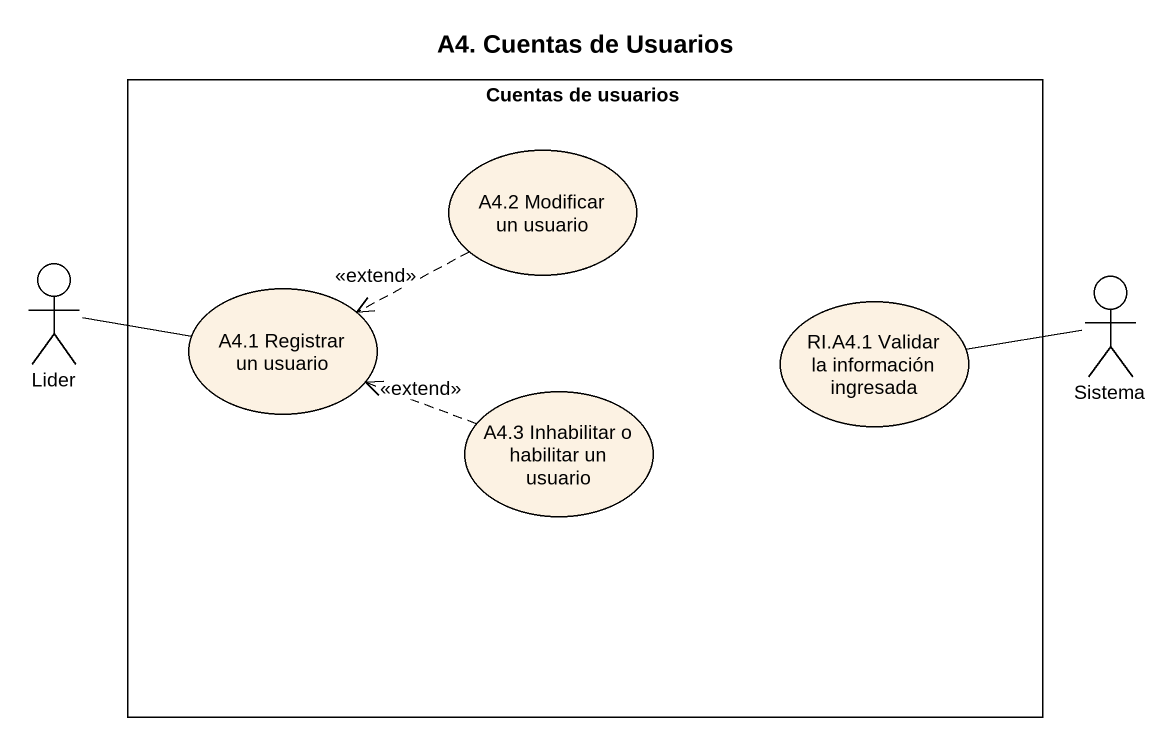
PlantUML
@startuml
title A4. Cuentas de Usuarios
rectangle "Cuentas de usuarios" as Cuentas_de_usuarios {
  usecase "A4.2 Modificar un usuario" as A4_2_Modificar_un_usuario
  usecase "A4.1 Registrar un usuario" as A4_1_Registrar_un_usuario
  usecase "RI.A4.1 Validar la información ingresada" as RI_A4_1_Validar_la
  usecase "A4.3 Inhabilitar o habilitar un usuario" as A4_3_Inhabilitar_o
}
actor Lider
actor Sistema
A4_2_Modificar_un_usuario .left.> A4_1_Registrar_un_usuario : <<extend>>
Lider -right- A4_1_Registrar_un_usuario
Sistema -left- RI_A4_1_Validar_la
A4_3_Inhabilitar_o .left.> A4_1_Registrar_un_usuario : <<extend>>
@enduml
